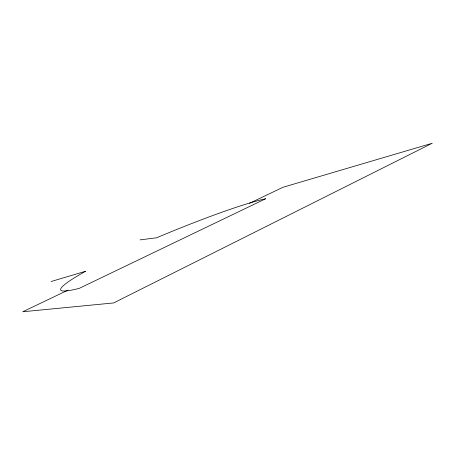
<?xml version="1.0" encoding="UTF-8"?>
<svg xmlns="http://www.w3.org/2000/svg" width="455" height="455" viewBox="0 0 455 455"><rect width="100%" height="100%" fill="white"/><g stroke="black" fill="none" stroke-linecap="round" stroke-linejoin="round"><path stroke-width="0.68" d="M68.022 290.102L22.75 311.76L113.625 302.939L432.25 143.24L283.004 187.267L249.471 203.305M51.062 281.531L85.591 271.254A142.347 12.04 -23.1 0 0 79.335 288.322L265.731 198.721A147.045 12.837 -23.4 0 0 156.497 237.811L140.14 239.859"/></g></svg>
